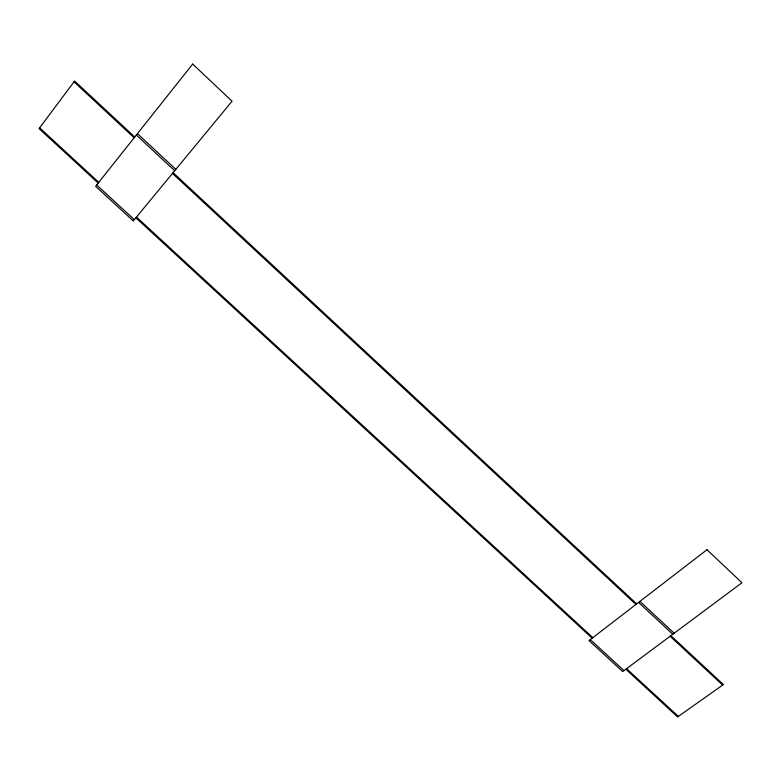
<?xml version="1.0" encoding="UTF-8"?>
<svg xmlns="http://www.w3.org/2000/svg" width="781" height="781" viewBox="0 0 781 781"><rect width="100%" height="100%" fill="white"/><g stroke="black" fill="none" stroke-linecap="round" stroke-linejoin="round"><path stroke-width="1.17" d="M39.626 127.82L98.777 182.324M136.47 217.059L592.867 637.628M626.567 668.682L678.367 716.411M98.181 183.076L39.05 128.601L74.615 81.039L134.771 136.997M135.865 217.801L592.144 638.184M625.835 669.229L677.615 716.938L723.411 684.556L670.879 635.685M96.678 184.97L134.332 219.646M590.309 639.6L623.99 670.606M137.446 133.629L175.823 169.36M639.942 601.38L674.169 633.235M136.343 135.025L174.7 170.717M638.594 602.405L672.812 634.25M173.109 172.66L636.691 603.879M74.01 81.849L134.147 137.778M172.474 173.421L635.929 604.465M670.118 636.251L722.64 685.103M192.692 64.062L95.624 186.288L133.268 220.945L232.045 101.218L192.692 64.062M706.981 549.736L589.03 640.586L622.691 671.572L741.95 582.753L706.981 549.736"/></g></svg>
